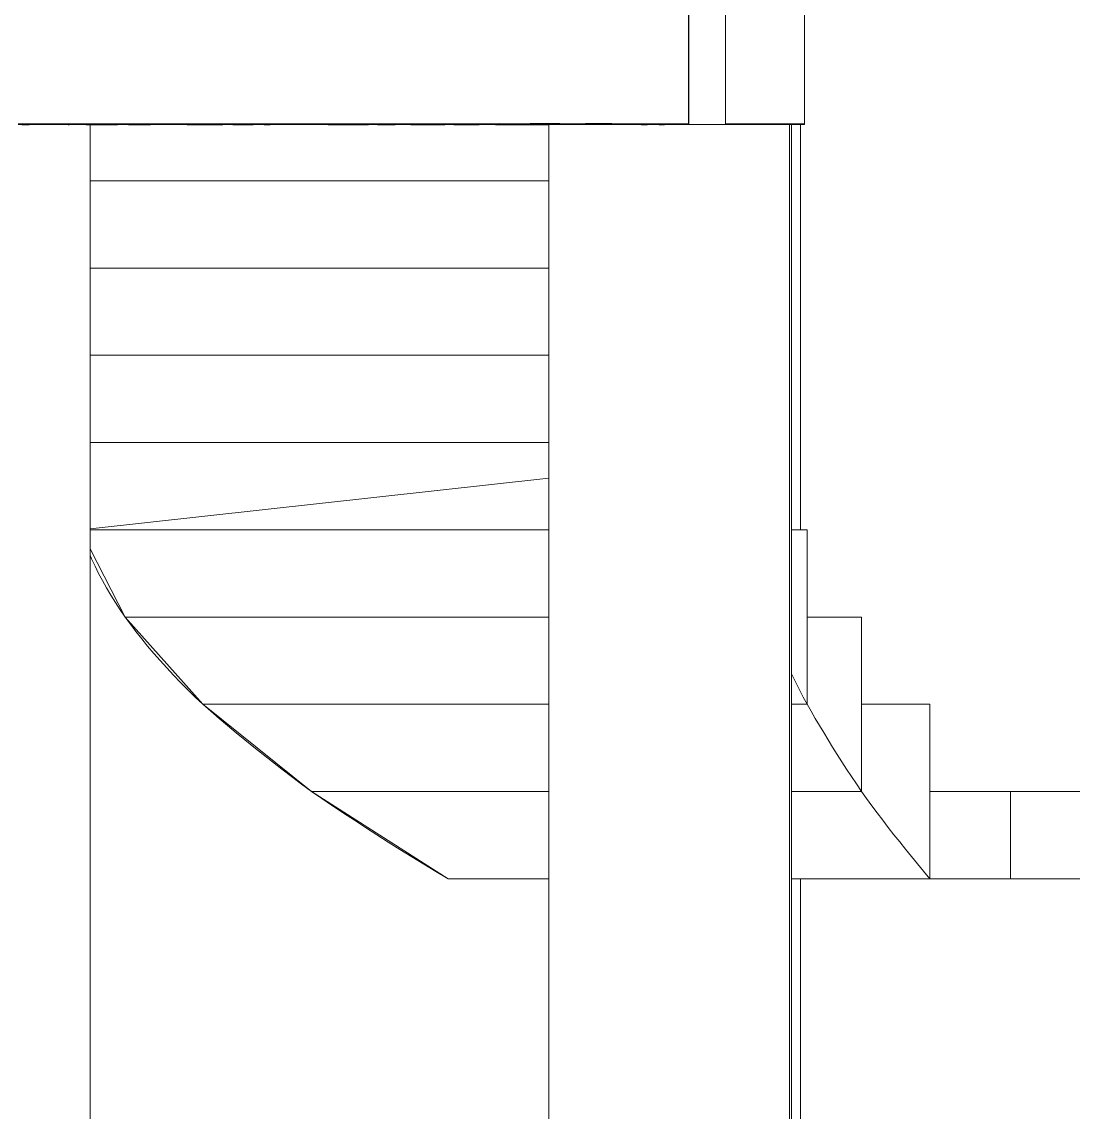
# Model space of a CAD drawing. Header units: metres. Extents: x 294 to 1101, y -498 to -355.
# Drawn here: x 620.889 to 622.938, y -486.243 to -484.118 of the extents above; entities that cross this region are included whole.
import ezdxf

# ---------------------------------------------------------------- set-up
doc = ezdxf.new("R2010")
doc.units = ezdxf.units.M
doc.layers.add('19-JARDINERIA', color=80, linetype='Continuous', lineweight=0)
doc.layers.add('SectionCutEdges', color=7, linetype='Continuous')

msp = doc.modelspace()

# ---------------------------------------------------------------- linework, layer by layer
for p, q in [((620.8892, -484.3176), (620.8823, -484.3176)), ((620.8892, -484.3176), (620.8892, -484.3165)), ((620.8892, -484.3176), (620.9033, -484.3176)), ((620.9033, -484.3165), (620.9033, -484.3176)), ((620.9116, -484.3176), (620.9033, -484.3176)), ((620.9284, -484.3176), (620.9116, -484.3176)), ((620.9284, -484.3165), (620.9284, -484.3176)), ((620.9342, -484.3176), (620.9284, -484.3176)), ((620.9342, -484.3165), (620.9342, -484.3176)), ((620.9381, -484.3176), (620.9342, -484.3176)), ((620.9492, -484.3176), (620.9381, -484.3176)), ((620.9492, -484.3176), (620.9492, -484.3165)), ((620.9606, -484.3176), (620.9492, -484.3176)), ((620.9606, -484.3165), (620.9606, -484.3176)), ((620.9794, -484.3176), (620.9606, -484.3176)), ((620.9794, -484.3165), (620.9794, -484.3176)), ((620.9794, -484.3176), (620.9817, -484.3176)), ((620.9817, -484.3176), (620.9817, -484.3165)), ((620.9923, -484.3176), (620.9817, -484.3176)), ((621.0054, -484.3176), (620.9923, -484.3176)), ((621.0054, -484.3165), (621.0054, -484.3176)), ((621.0143, -484.3176), (621.0054, -484.3176)), ((621.0143, -484.3165), (621.0143, -484.3176)), ((621.0143, -484.3176), (621.0198, -484.3176)), ((621.0198, -484.3176), (621.0221, -484.3176)), ((621.0221, -484.3176), (621.0416, -484.3176)), ((621.0416, -484.3165), (621.0416, -484.3176)), ((621.0416, -484.3176), (621.0582, -484.3176)), ((621.0582, -484.3165), (621.0582, -484.3176)), ((621.0582, -484.3176), (621.0758, -484.3176)), ((621.0851, -484.3176), (621.0758, -484.3176)), ((621.0851, -484.3165), (621.0851, -484.3176)), ((621.0971, -484.3176), (621.0851, -484.3176)), ((621.0971, -484.3165), (621.0971, -484.3176)), ((621.0971, -484.3176), (621.1042, -484.3176)), ((621.1042, -484.3176), (621.1253, -484.3176)), ((621.1253, -484.3165), (621.1253, -484.3176)), ((621.1253, -484.3176), (621.1397, -484.3176)), ((621.1397, -484.3165), (621.1397, -484.3176)), ((621.162, -484.3176), (621.1397, -484.3176)), ((621.1675, -484.3176), (621.162, -484.3176)), ((621.1675, -484.3165), (621.1675, -484.3176)), ((621.1826, -484.3176), (621.1675, -484.3176)), ((621.1826, -484.3165), (621.1826, -484.3176)), ((621.1913, -484.3176), (621.1826, -484.3176)), ((621.2117, -484.3176), (621.1913, -484.3176)), ((621.2117, -484.3165), (621.2117, -484.3176)), ((621.2117, -484.3176), (621.2239, -484.3176)), ((621.2239, -484.3165), (621.2239, -484.3176)), ((621.2239, -484.3176), (621.2508, -484.3176)), ((621.2508, -484.3176), (621.2525, -484.3176)), ((621.2525, -484.3165), (621.2525, -484.3176)), ((621.2525, -484.3176), (621.2707, -484.3176)), ((621.2707, -484.3165), (621.2707, -484.3176)), ((621.2707, -484.3176), (621.2809, -484.3176)), ((621.3006, -484.3176), (621.2809, -484.3176)), ((621.3006, -484.3165), (621.3006, -484.3176)), ((621.3006, -484.3176), (621.3106, -484.3176)), ((621.3106, -484.3165), (621.3106, -484.3176)), ((621.3106, -484.3176), (621.3401, -484.3176)), ((621.3401, -484.3165), (621.3401, -484.3176)), ((621.3421, -484.3176), (621.3401, -484.3176)), ((621.3613, -484.3176), (621.3421, -484.3176)), ((621.3613, -484.3165), (621.3613, -484.3176)), ((621.3613, -484.3176), (621.3731, -484.3176)), ((621.3921, -484.3176), (621.3731, -484.3176)), ((621.3921, -484.3165), (621.3921, -484.3176)), ((621.3998, -484.3176), (621.3921, -484.3176)), ((621.3998, -484.3165), (621.3998, -484.3176)), ((621.4301, -484.3176), (621.3998, -484.3176)), ((621.4301, -484.3165), (621.4301, -484.3176)), ((621.4358, -484.3176), (621.4301, -484.3176)), ((621.4543, -484.3176), (621.4358, -484.3176)), ((621.4543, -484.3165), (621.4543, -484.3176)), ((621.4676, -484.3176), (621.4543, -484.3176)), ((621.4859, -484.3176), (621.4676, -484.3176)), ((621.4859, -484.3165), (621.4859, -484.3176)), ((621.4859, -484.3176), (621.4914, -484.3176)), ((621.4914, -484.3165), (621.4914, -484.3176)), ((621.4914, -484.3176), (621.5224, -484.3176)), ((621.5224, -484.3165), (621.5224, -484.3176)), ((621.5224, -484.3176), (621.5319, -484.3176)), ((621.5319, -484.3176), (621.5497, -484.3176)), ((621.5497, -484.3165), (621.5497, -484.3176)), ((621.5497, -484.3176), (621.5644, -484.3176)), ((621.582, -484.3176), (621.5644, -484.3176)), ((621.582, -484.3165), (621.582, -484.3176)), ((621.582, -484.3176), (621.5852, -484.3176)), ((621.5852, -484.3165), (621.5852, -484.3176)), ((621.5852, -484.3176), (621.617, -484.3176)), ((621.617, -484.3165), (621.617, -484.3176)), ((621.6302, -484.3176), (621.617, -484.3176)), ((621.6472, -484.3176), (621.6302, -484.3176)), ((621.6472, -484.3165), (621.6472, -484.3176)), ((621.6472, -484.3176), (621.6635, -484.3176)), ((621.6635, -484.3176), (621.6802, -484.3176)), ((621.6802, -484.3165), (621.6802, -484.3176)), ((621.6802, -484.3176), (621.6812, -484.3176)), ((621.6812, -484.3165), (621.6812, -484.3176)), ((621.6812, -484.3176), (621.7137, -484.3176)), ((621.7137, -484.3165), (621.7137, -484.3176)), ((621.7307, -484.3176), (621.7137, -484.3176)), ((621.7307, -484.3176), (621.7469, -484.3176)), ((621.7469, -484.3165), (621.7469, -484.3176)), ((621.7469, -484.3176), (621.7513, -484.3176)), ((621.7513, -484.3165), (621.7513, -484.3176)), ((621.7513, -484.3176), (621.7647, -484.3176)), ((621.7647, -484.3176), (621.7793, -484.3176)), ((621.7793, -484.3165), (621.7793, -484.3176)), ((621.7793, -484.3176), (621.7806, -484.3176)), ((621.7806, -484.3165), (621.7806, -484.3176)), ((621.8125, -484.3176), (621.7806, -484.3176)), ((621.8192, -484.3165), (621.8125, -484.3176)), ((621.8125, -484.3165), (621.8125, -484.3176)), ((621.8125, -484.3176), (621.8192, -484.3176)), ((621.8192, -484.3176), (621.8332, -484.3176)), ((621.8332, -484.3176), (621.8486, -484.3176)), ((621.8486, -484.3165), (621.8486, -484.3176)), ((621.8486, -484.3176), (621.8679, -484.3176)), ((621.8679, -484.3176), (621.8795, -484.3176)), ((621.8795, -484.3165), (621.8795, -484.3176)), ((621.8795, -484.3176), (621.883, -484.3176)), ((621.883, -484.3165), (621.883, -484.3176)), ((621.883, -484.3176), (621.9158, -484.3176)), ((621.9133, -484.3165), (621.9133, -484.3176)), ((621.9133, -484.3165), (621.9133, -484.3176)), ((621.9523, -484.3165), (621.9523, -484.3176)), ((621.9815, -484.3165), (621.9815, -484.3176)), ((621.9873, -484.3165), (621.9873, -484.3176)), ((622.0159, -484.3165), (622.0159, -484.3176)), ((622.0159, -484.3165), (622.0159, -484.3176)), ((622.0386, -484.3165), (622.0386, -484.3176)), ((622.0578, -484.3165), (622.0578, -484.3176)), ((622.0844, -484.3165), (622.0844, -484.3176)), ((622.0853, -484.3165), (622.0853, -484.3176)), ((622.1203, -484.3165), (622.1203, -484.3176)), ((622.1203, -484.3165), (622.1203, -484.3176)), ((622.165, -484.3165), (622.165, -484.3176))]:
    msp.add_line(p, q)
at = {"layer": '19-JARDINERIA', "color": 251}
for p, q in [((622.2601, -484.3165), (622.2601, -483.9176)), ((622.4144, -484.3165), (622.4144, -483.9176)), ((621.0221, -484.4276), (621.0221, -484.3176)), ((621.9158, -484.3176), (621.9158, -484.4276)), ((622.188, -484.3176), (622.2601, -484.3176)), ((622.2601, -484.3165), (622.2642, -484.3165)), ((622.2601, -484.3176), (622.2601, -484.3165)), ((622.2601, -484.3176), (622.2642, -484.3176)), ((622.2642, -484.3165), (622.2685, -484.3165)), ((622.2685, -484.3176), (622.2642, -484.3176)), ((622.2685, -484.3165), (622.2724, -484.3165)), ((622.2724, -484.3176), (622.2685, -484.3176)), ((622.2724, -484.3165), (622.2759, -484.3165)), ((622.2759, -484.3176), (622.2724, -484.3176)), ((622.2759, -484.3165), (622.279, -484.3165)), ((622.279, -484.3176), (622.2759, -484.3176)), ((622.279, -484.3165), (622.2817, -484.3165)), ((622.2817, -484.3176), (622.279, -484.3176)), ((622.2817, -484.3165), (622.284, -484.3165)), ((622.284, -484.3176), (622.2817, -484.3176)), ((622.284, -484.3165), (622.2859, -484.3165)), ((622.2859, -484.3176), (622.284, -484.3176)), ((622.2859, -484.3165), (622.2873, -484.3165)), ((622.2873, -484.3176), (622.2859, -484.3176)), ((622.2873, -484.3165), (622.2883, -484.3165)), ((622.2883, -484.3176), (622.2873, -484.3176)), ((622.2883, -484.3165), (622.289, -484.3165)), ((622.289, -484.3176), (622.2883, -484.3176)), ((622.289, -484.3165), (622.2892, -484.3165)), ((622.2892, -484.3176), (622.289, -484.3176)), ((622.2892, -484.3165), (622.2892, -484.3176)), ((622.2892, -484.3165), (622.2979, -484.3165)), ((622.2979, -484.3176), (622.2892, -484.3176)), ((622.2979, -484.3165), (622.2979, -484.3176)), ((622.2979, -484.3165), (622.3268, -484.3165)), ((622.3268, -484.3176), (622.2979, -484.3176)), ((622.3268, -484.3165), (622.3268, -484.3176)), ((622.3268, -484.3165), (622.4065, -484.3165)), ((622.3848, -484.3176), (622.3268, -484.3176)), ((622.3889, -484.3176), (622.3848, -484.3176)), ((622.3848, -487.6576), (622.3848, -484.3176)), ((622.3889, -484.3176), (622.4065, -484.3176)), ((622.3889, -485.1076), (622.3889, -484.3176)), ((622.4065, -484.3165), (622.4065, -484.3176)), ((622.4065, -484.3165), (622.4068, -484.3165)), ((622.4065, -484.3176), (622.4068, -484.3176)), ((622.4068, -484.3176), (622.4068, -484.3165)), ((622.4068, -484.3165), (622.4144, -484.3165)), ((622.4068, -485.1076), (622.4068, -484.3176)), ((622.4068, -484.3176), (622.4144, -484.3176)), ((622.4144, -484.3176), (622.4144, -484.3165)), ((621.0221, -484.4276), (621.9158, -484.4276)), ((621.0221, -484.5976), (621.0221, -484.4276)), ((621.9158, -484.4276), (621.9158, -484.5976)), ((621.0221, -484.5976), (621.9158, -484.5976)), ((621.0221, -484.7676), (621.0221, -484.5976)), ((621.9158, -484.5976), (621.9158, -484.7676)), ((621.9158, -484.7676), (621.0221, -484.7676)), ((621.0221, -484.9376), (621.0221, -484.7676)), ((621.9158, -484.7676), (621.9158, -484.9376)), ((621.9158, -484.9376), (621.0221, -484.9376)), ((621.0221, -484.9385), (621.0221, -484.9376)), ((621.0221, -485.1055), (621.0221, -484.9385)), ((621.9158, -484.9376), (621.9158, -484.9579)), ((621.9158, -484.9579), (621.9158, -485.007)), ((621.0221, -485.1055), (621.9158, -485.007)), ((621.9158, -485.007), (621.9158, -485.0271)), ((621.9158, -485.0271), (621.9158, -485.0675)), ((621.9158, -485.0675), (621.9158, -485.1076)), ((621.0221, -485.1059), (621.0221, -485.1055)), ((621.0221, -485.1068), (621.0221, -485.1059)), ((621.0221, -485.1076), (621.0221, -485.1068)), ((621.9158, -485.1076), (621.0221, -485.1076)), ((621.0221, -485.1448), (621.0221, -485.1076)), ((621.9158, -485.1076), (621.9158, -485.1616)), ((622.3889, -485.1076), (622.391, -485.1076)), ((622.3889, -485.3295), (622.3889, -485.1076)), ((622.391, -485.1076), (622.3978, -485.1076)), ((622.3978, -485.1076), (622.4048, -485.1076)), ((622.4048, -485.1076), (622.4068, -485.1076)), ((622.4068, -485.1076), (622.412, -485.1076)), ((622.412, -485.1076), (622.4193, -485.1076)), ((622.4193, -485.2776), (622.4193, -485.1076)), ((621.0221, -485.1448), (621.0905, -485.2776)), ((621.0221, -485.1572), (621.0221, -485.1448)), ((621.0252, -485.1642), (621.0221, -485.1572)), ((621.0221, -487.2976), (621.0221, -485.1572)), ((621.0318, -485.1783), (621.0252, -485.1642)), ((621.0389, -485.1925), (621.0318, -485.1783)), ((621.9158, -485.1616), (621.9158, -485.2776)), ((621.0464, -485.2067), (621.0389, -485.1925)), ((621.0544, -485.2209), (621.0464, -485.2067)), ((621.0628, -485.2351), (621.0544, -485.2209)), ((621.0716, -485.2493), (621.0628, -485.2351)), ((621.0808, -485.2634), (621.0716, -485.2493)), ((621.0905, -485.2776), (621.0808, -485.2634)), ((621.9158, -485.2776), (621.0905, -485.2776)), ((621.1008, -485.2918), (621.0905, -485.2776)), ((621.0905, -485.2776), (621.242, -485.4476)), ((621.9158, -485.2776), (621.9158, -485.3436)), ((622.4193, -485.4476), (622.4193, -485.2776)), ((622.4193, -485.2776), (622.4272, -485.2776)), ((622.4272, -485.2776), (622.4352, -485.2776)), ((622.4352, -485.2776), (622.4434, -485.2776)), ((622.4434, -485.2776), (622.4518, -485.2776)), ((622.4518, -485.2776), (622.4603, -485.2776)), ((622.4603, -485.2776), (622.4691, -485.2776)), ((622.4691, -485.2776), (622.478, -485.2776)), ((622.478, -485.2776), (622.4871, -485.2776)), ((622.4871, -485.2776), (622.4963, -485.2776)), ((622.4963, -485.2776), (622.5058, -485.2776)), ((622.5058, -485.2776), (622.5154, -485.2776)), ((622.5154, -485.2776), (622.5252, -485.2776)), ((622.5252, -485.4476), (622.5252, -485.2776)), ((621.1116, -485.3059), (621.1008, -485.2918)), ((621.1228, -485.3201), (621.1116, -485.3059)), ((621.1343, -485.3343), (621.1228, -485.3201)), ((621.1464, -485.3484), (621.1343, -485.3343)), ((621.1588, -485.3626), (621.1464, -485.3484)), ((621.9158, -485.3436), (621.9158, -485.3707)), ((622.3889, -485.3884), (622.3889, -485.3295)), ((621.1716, -485.3768), (621.1588, -485.3626)), ((621.9158, -485.3707), (621.9158, -485.4144)), ((621.1849, -485.391), (621.1716, -485.3768)), ((621.1986, -485.4052), (621.1849, -485.391)), ((622.3889, -485.3884), (622.3901, -485.391)), ((622.3889, -485.391), (622.3889, -485.3884)), ((622.3889, -485.4476), (622.3889, -485.391)), ((622.3901, -485.391), (622.3971, -485.4052)), ((621.2127, -485.4193), (621.1986, -485.4052)), ((622.3971, -485.4052), (622.4043, -485.4193)), ((621.2271, -485.4335), (621.2127, -485.4193)), ((621.242, -485.4476), (621.2271, -485.4335)), ((621.9158, -485.4144), (621.9158, -485.4476)), ((622.4043, -485.4193), (622.4117, -485.4335)), ((622.4117, -485.4335), (622.4193, -485.4476)), ((621.9158, -485.4476), (621.242, -485.4476)), ((621.2577, -485.4614), (621.242, -485.4476)), ((621.242, -485.4476), (621.4537, -485.6176)), ((621.9158, -485.4476), (621.9158, -485.5363)), ((622.4193, -485.4476), (622.3889, -485.4476)), ((622.3889, -485.453), (622.3889, -485.4476)), ((622.3889, -485.4675), (622.3889, -485.453)), ((622.4193, -485.4476), (622.4272, -485.4613)), ((622.5252, -485.4476), (622.5354, -485.4476)), ((622.5252, -485.6176), (622.5252, -485.4476)), ((622.5354, -485.4476), (622.5458, -485.4476)), ((622.5458, -485.4476), (622.5563, -485.4476)), ((622.5563, -485.4476), (622.567, -485.4476)), ((622.567, -485.4476), (622.5779, -485.4476)), ((622.5779, -485.4476), (622.5889, -485.4476)), ((622.5889, -485.4476), (622.6001, -485.4476)), ((622.6001, -485.4476), (622.6115, -485.4476)), ((622.6115, -485.4476), (622.623, -485.4476)), ((622.623, -485.4476), (622.6346, -485.4476)), ((622.6346, -485.4476), (622.6464, -485.4476)), ((622.6464, -485.4476), (622.6584, -485.4476)), ((622.6584, -485.6176), (622.6584, -485.4476)), ((621.2736, -485.4752), (621.2577, -485.4614)), ((621.29, -485.4891), (621.2736, -485.4752)), ((622.3889, -485.4818), (622.3889, -485.4675)), ((622.4272, -485.4613), (622.4352, -485.4751)), ((622.4352, -485.4751), (622.4434, -485.489)), ((621.3067, -485.5031), (621.29, -485.4891)), ((622.3889, -485.496), (622.3889, -485.4818)), ((622.3889, -485.5101), (622.3889, -485.496)), ((622.4434, -485.489), (622.4518, -485.5029)), ((621.3239, -485.5172), (621.3067, -485.5031)), ((621.3413, -485.5313), (621.3239, -485.5172)), ((622.3889, -485.5241), (622.3889, -485.5101)), ((622.4518, -485.5029), (622.4604, -485.517)), ((622.4604, -485.517), (622.4691, -485.5311)), ((621.3592, -485.5456), (621.3413, -485.5313)), ((621.9158, -485.5363), (621.9158, -485.5434)), ((622.3889, -485.5379), (622.3889, -485.5241)), ((622.3889, -485.5516), (622.3889, -485.5379)), ((622.4691, -485.5311), (622.478, -485.5453)), ((621.3774, -485.5598), (621.3592, -485.5456)), ((621.3959, -485.5742), (621.3774, -485.5598)), ((621.9158, -485.5434), (621.9158, -485.5505)), ((621.9158, -485.5505), (621.9158, -485.5575)), ((621.9158, -485.5575), (621.9158, -485.5645)), ((622.3889, -485.5651), (622.3889, -485.5516)), ((622.478, -485.5453), (622.4871, -485.5596)), ((622.4871, -485.5596), (622.4964, -485.574)), ((621.4148, -485.5886), (621.3959, -485.5742)), ((621.9158, -485.5645), (621.9158, -485.5714)), ((621.9158, -485.5714), (621.9158, -485.5782)), ((621.9158, -485.5782), (621.9158, -485.585)), ((622.3889, -485.5785), (622.3889, -485.5651)), ((622.3889, -485.5917), (622.3889, -485.5785)), ((622.4964, -485.574), (622.5058, -485.5885)), ((621.4341, -485.6031), (621.4148, -485.5886)), ((621.4537, -485.6176), (621.4341, -485.6031)), ((621.9158, -485.585), (621.9158, -485.5917)), ((621.9158, -485.5917), (621.9158, -485.5983)), ((621.9158, -485.5983), (621.9158, -485.6048)), ((621.9158, -485.6048), (621.9158, -485.6113)), ((622.3889, -485.6048), (622.3889, -485.5917)), ((622.3889, -485.6176), (622.3889, -485.6048)), ((622.5058, -485.5885), (622.5154, -485.603)), ((622.5154, -485.603), (622.5252, -485.6176)), ((621.9158, -485.6176), (621.4537, -485.6176)), ((621.4741, -485.6316), (621.4537, -485.6176)), ((621.4537, -485.6176), (621.7201, -485.7876)), ((621.9158, -485.6113), (621.9158, -485.6176)), ((621.9158, -485.6176), (621.9158, -485.7463)), ((622.5252, -485.6176), (622.3889, -485.6176)), ((622.3889, -485.6464), (622.3889, -485.6176)), ((622.5252, -485.6176), (622.5353, -485.6315)), ((622.6584, -485.7876), (622.6584, -485.6176)), ((622.6584, -485.6176), (622.6707, -485.6176)), ((622.6707, -485.6176), (622.6832, -485.6176)), ((622.6832, -485.6176), (622.6958, -485.6176)), ((622.6958, -485.6176), (622.7086, -485.6176)), ((622.7086, -485.6176), (622.7215, -485.6176)), ((622.7215, -485.6176), (622.7345, -485.6176)), ((622.7345, -485.6176), (622.7477, -485.6176)), ((622.7477, -485.6176), (622.761, -485.6176)), ((622.761, -485.6176), (622.7745, -485.6176)), ((622.7745, -485.6176), (622.788, -485.6176)), ((622.788, -485.6176), (622.8017, -485.6176)), ((622.8017, -485.6176), (622.8156, -485.6176)), ((622.8546, -485.6176), (622.8156, -485.6176)), ((622.8156, -485.6176), (622.8156, -485.7876)), ((622.8938, -485.6176), (622.8546, -485.6176)), ((622.933, -485.6176), (622.8938, -485.6176)), ((622.9722, -485.6176), (622.933, -485.6176)), ((621.4947, -485.6456), (621.4741, -485.6316)), ((621.5158, -485.6596), (621.4947, -485.6456)), ((622.3889, -485.6596), (622.3889, -485.6464)), ((622.5353, -485.6315), (622.5456, -485.6455)), ((622.5456, -485.6455), (622.5561, -485.6595)), ((621.5372, -485.6737), (621.5158, -485.6596)), ((622.3889, -485.6725), (622.3889, -485.6596)), ((622.5561, -485.6595), (622.5667, -485.6735)), ((621.5589, -485.6878), (621.5372, -485.6737)), ((621.5809, -485.702), (621.5589, -485.6878)), ((622.3889, -485.6851), (622.3889, -485.6725)), ((622.3889, -485.6975), (622.3889, -485.6851)), ((622.5667, -485.6735), (622.5776, -485.6877)), ((622.5776, -485.6877), (622.5886, -485.7018)), ((621.6033, -485.7162), (621.5809, -485.702)), ((622.3889, -485.7097), (622.3889, -485.6975)), ((622.3889, -485.7215), (622.3889, -485.7097)), ((622.5886, -485.7018), (622.5998, -485.716)), ((621.626, -485.7304), (621.6033, -485.7162)), ((621.6491, -485.7447), (621.626, -485.7304)), ((622.3889, -485.7332), (622.3889, -485.7215)), ((622.5998, -485.716), (622.6112, -485.7303)), ((622.6112, -485.7303), (622.6227, -485.7445)), ((621.6724, -485.759), (621.6491, -485.7447)), ((621.9158, -485.7463), (621.9158, -485.7501)), ((621.9158, -485.7501), (621.9158, -485.7539)), ((622.3889, -485.7446), (622.3889, -485.7332)), ((622.3889, -485.7557), (622.3889, -485.7446)), ((622.6227, -485.7445), (622.6344, -485.7589)), ((621.6961, -485.7733), (621.6724, -485.759)), ((621.7201, -485.7876), (621.6961, -485.7733)), ((621.9158, -485.7539), (621.9158, -485.7576)), ((621.9158, -485.7576), (621.9158, -485.7613)), ((621.9158, -485.7613), (621.9158, -485.7648)), ((621.9158, -485.7648), (621.9158, -485.7683)), ((621.9158, -485.7683), (621.9158, -485.7717)), ((621.9158, -485.7717), (621.9158, -485.775)), ((622.3889, -485.7666), (622.3889, -485.7557)), ((622.3889, -485.7772), (622.3889, -485.7666)), ((622.6344, -485.7589), (622.6463, -485.7732)), ((622.6463, -485.7732), (622.6584, -485.7876)), ((621.9158, -485.7876), (621.7201, -485.7876)), ((621.9158, -485.775), (621.9158, -485.7783)), ((621.9158, -485.7783), (621.9158, -485.7815)), ((621.9158, -485.7815), (621.9158, -485.7846)), ((621.9158, -485.7846), (621.9158, -485.7876)), ((621.9158, -485.7876), (621.9158, -487.2976)), ((622.3889, -485.7876), (622.3889, -485.7772)), ((622.3889, -485.7876), (622.4068, -485.7876)), ((622.3889, -487.3576), (622.3889, -485.7876)), ((622.4068, -487.2976), (622.4068, -485.7876)), ((622.4068, -485.7876), (622.6584, -485.7876)), ((622.6584, -485.7876), (622.6707, -485.7876)), ((622.6707, -485.7876), (622.6832, -485.7876)), ((622.6832, -485.7876), (622.6958, -485.7876)), ((622.7086, -485.7876), (622.6958, -485.7876)), ((622.7086, -485.7876), (622.7215, -485.7876)), ((622.7215, -485.7876), (622.7345, -485.7876)), ((622.7345, -485.7876), (622.7477, -485.7876)), ((622.7477, -485.7876), (622.761, -485.7876)), ((622.761, -485.7876), (622.7745, -485.7876)), ((622.7745, -485.7876), (622.788, -485.7876)), ((622.788, -485.7876), (622.8017, -485.7876)), ((622.8017, -485.7876), (622.8156, -485.7876)), ((622.8546, -485.7876), (622.8156, -485.7876)), ((622.8938, -485.7876), (622.8546, -485.7876)), ((622.933, -485.7876), (622.8938, -485.7876)), ((622.9722, -485.7876), (622.933, -485.7876))]:
    msp.add_line(p, q, dxfattribs=at)
at = {"layer": 'SectionCutEdges'}
for p, q in [((622.188, -483.9176), (622.188, -484.3165)), ((620.8823, -484.3165), (620.8892, -484.3165)), ((620.8892, -484.3165), (620.9033, -484.3165)), ((620.9033, -484.3165), (620.9116, -484.3165)), ((620.9116, -484.3165), (620.9284, -484.3165)), ((620.9284, -484.3165), (620.9342, -484.3165)), ((620.9342, -484.3165), (620.9381, -484.3165)), ((620.9381, -484.3165), (620.9492, -484.3165)), ((620.9492, -484.3165), (620.9606, -484.3165)), ((620.9606, -484.3165), (620.9794, -484.3165)), ((620.9794, -484.3165), (620.9817, -484.3165)), ((620.9817, -484.3165), (620.9923, -484.3165)), ((620.9923, -484.3165), (621.0054, -484.3165)), ((621.0054, -484.3165), (621.0143, -484.3165)), ((621.0143, -484.3165), (621.0198, -484.3165)), ((621.0198, -484.3165), (621.0416, -484.3165)), ((621.0416, -484.3165), (621.0582, -484.3165)), ((621.0582, -484.3165), (621.0758, -484.3165)), ((621.0758, -484.3165), (621.0851, -484.3165)), ((621.0851, -484.3165), (621.0971, -484.3165)), ((621.0971, -484.3165), (621.1042, -484.3165)), ((621.1042, -484.3165), (621.1253, -484.3165)), ((621.1253, -484.3165), (621.1397, -484.3165)), ((621.1397, -484.3165), (621.162, -484.3165)), ((621.162, -484.3165), (621.1675, -484.3165)), ((621.1675, -484.3165), (621.1826, -484.3165)), ((621.1826, -484.3165), (621.1913, -484.3165)), ((621.1913, -484.3165), (621.2117, -484.3165)), ((621.2117, -484.3165), (621.2239, -484.3165)), ((621.2239, -484.3165), (621.2508, -484.3165)), ((621.2508, -484.3165), (621.2525, -484.3165)), ((621.2525, -484.3165), (621.2707, -484.3165)), ((621.2707, -484.3165), (621.2809, -484.3165)), ((621.2809, -484.3165), (621.3006, -484.3165)), ((621.3006, -484.3165), (621.3106, -484.3165)), ((621.3106, -484.3165), (621.3401, -484.3165)), ((621.3401, -484.3165), (621.3421, -484.3165)), ((621.3421, -484.3165), (621.3613, -484.3165)), ((621.3613, -484.3165), (621.3731, -484.3165)), ((621.3731, -484.3165), (621.3921, -484.3165)), ((621.3921, -484.3165), (621.3998, -484.3165)), ((621.3998, -484.3165), (621.4301, -484.3165)), ((621.4301, -484.3165), (621.4358, -484.3165)), ((621.4358, -484.3165), (621.4543, -484.3165)), ((621.4543, -484.3165), (621.4676, -484.3165)), ((621.4676, -484.3165), (621.4859, -484.3165)), ((621.4859, -484.3165), (621.4914, -484.3165)), ((621.4914, -484.3165), (621.5224, -484.3165)), ((621.5224, -484.3165), (621.5319, -484.3165)), ((621.5319, -484.3165), (621.5497, -484.3165)), ((621.5497, -484.3165), (621.5644, -484.3165)), ((621.5644, -484.3165), (621.582, -484.3165)), ((621.582, -484.3165), (621.5852, -484.3165)), ((621.5852, -484.3165), (621.617, -484.3165)), ((621.617, -484.3165), (621.6302, -484.3165)), ((621.6302, -484.3165), (621.6472, -484.3165)), ((621.6472, -484.3165), (621.6635, -484.3165)), ((621.6635, -484.3165), (621.6802, -484.3165)), ((621.6802, -484.3165), (621.6812, -484.3165)), ((621.6812, -484.3165), (621.7137, -484.3165)), ((621.7137, -484.3165), (621.7307, -484.3165)), ((621.7307, -484.3165), (621.7469, -484.3165)), ((621.7469, -484.3165), (621.7513, -484.3165)), ((621.7513, -484.3165), (621.7647, -484.3165)), ((621.7647, -484.3165), (621.7793, -484.3165)), ((621.7793, -484.3165), (621.7806, -484.3165)), ((621.7806, -484.3165), (621.8125, -484.3165)), ((621.8125, -484.3165), (621.8192, -484.3165)), ((621.8192, -484.3165), (621.8332, -484.3165)), ((621.8332, -484.3165), (621.8486, -484.3165)), ((621.8486, -484.3165), (621.8679, -484.3165)), ((621.8679, -484.3165), (621.8795, -484.3165)), ((621.883, -484.3165), (621.8795, -484.3165)), ((621.9377, -484.3165), (621.883, -484.3165)), ((621.9377, -484.3176), (621.9158, -484.3176)), ((621.9377, -484.3165), (621.9523, -484.3165)), ((621.9523, -484.3176), (621.9377, -484.3176)), ((621.9523, -484.3165), (621.973, -484.3165)), ((621.973, -484.3176), (621.9523, -484.3176)), ((621.973, -484.3165), (621.9815, -484.3165)), ((621.9815, -484.3176), (621.973, -484.3176)), ((621.9815, -484.3165), (621.9873, -484.3165)), ((621.9873, -484.3176), (621.9815, -484.3176)), ((622.0386, -484.3165), (621.9873, -484.3165)), ((622.0386, -484.3176), (621.9873, -484.3176)), ((622.0386, -484.3165), (622.044, -484.3165)), ((622.044, -484.3176), (622.0386, -484.3176)), ((622.044, -484.3165), (622.0454, -484.3165)), ((622.0454, -484.3176), (622.044, -484.3176)), ((622.0454, -484.3165), (622.0578, -484.3165)), ((622.0578, -484.3176), (622.0454, -484.3176)), ((622.0578, -484.3165), (622.0586, -484.3165)), ((622.0586, -484.3176), (622.0578, -484.3176)), ((622.0586, -484.3165), (622.0715, -484.3165)), ((622.0715, -484.3176), (622.0586, -484.3176)), ((622.0715, -484.3165), (622.0799, -484.3165)), ((622.0799, -484.3176), (622.0715, -484.3176)), ((622.0799, -484.3165), (622.0841, -484.3165)), ((622.0841, -484.3176), (622.0799, -484.3176)), ((622.0841, -484.3165), (622.0844, -484.3165)), ((622.0844, -484.3176), (622.0841, -484.3176)), ((622.0844, -484.3165), (622.0853, -484.3165)), ((622.0853, -484.3176), (622.0844, -484.3176)), ((622.0853, -484.3165), (622.0963, -484.3165)), ((622.0963, -484.3176), (622.0853, -484.3176)), ((622.0963, -484.3165), (622.1082, -484.3165)), ((622.0963, -484.3176), (622.1082, -484.3176)), ((622.1082, -484.3165), (622.1197, -484.3165)), ((622.1197, -484.3176), (622.1082, -484.3176)), ((622.1197, -484.3165), (622.1309, -484.3165)), ((622.1309, -484.3176), (622.1197, -484.3176)), ((622.1309, -484.3165), (622.1417, -484.3165)), ((622.1309, -484.3176), (622.1417, -484.3176)), ((622.1417, -484.3165), (622.1521, -484.3165)), ((622.1521, -484.3176), (622.1417, -484.3176)), ((622.1521, -484.3165), (622.1522, -484.3165)), ((622.1522, -484.3176), (622.1521, -484.3176)), ((622.1522, -484.3165), (622.1623, -484.3165)), ((622.1623, -484.3176), (622.1522, -484.3176)), ((622.1623, -484.3165), (622.165, -484.3165)), ((622.165, -484.3176), (622.1623, -484.3176)), ((622.165, -484.3165), (622.1721, -484.3165)), ((622.1721, -484.3176), (622.165, -484.3176)), ((622.1721, -484.3165), (622.1815, -484.3165)), ((622.1815, -484.3176), (622.1721, -484.3176)), ((622.1815, -484.3165), (622.188, -484.3165)), ((622.188, -484.3176), (622.1815, -484.3176)), ((622.188, -484.3165), (622.188, -484.3176))]:
    msp.add_line(p, q, dxfattribs=at)

doc.saveas('drawing.dxf')
